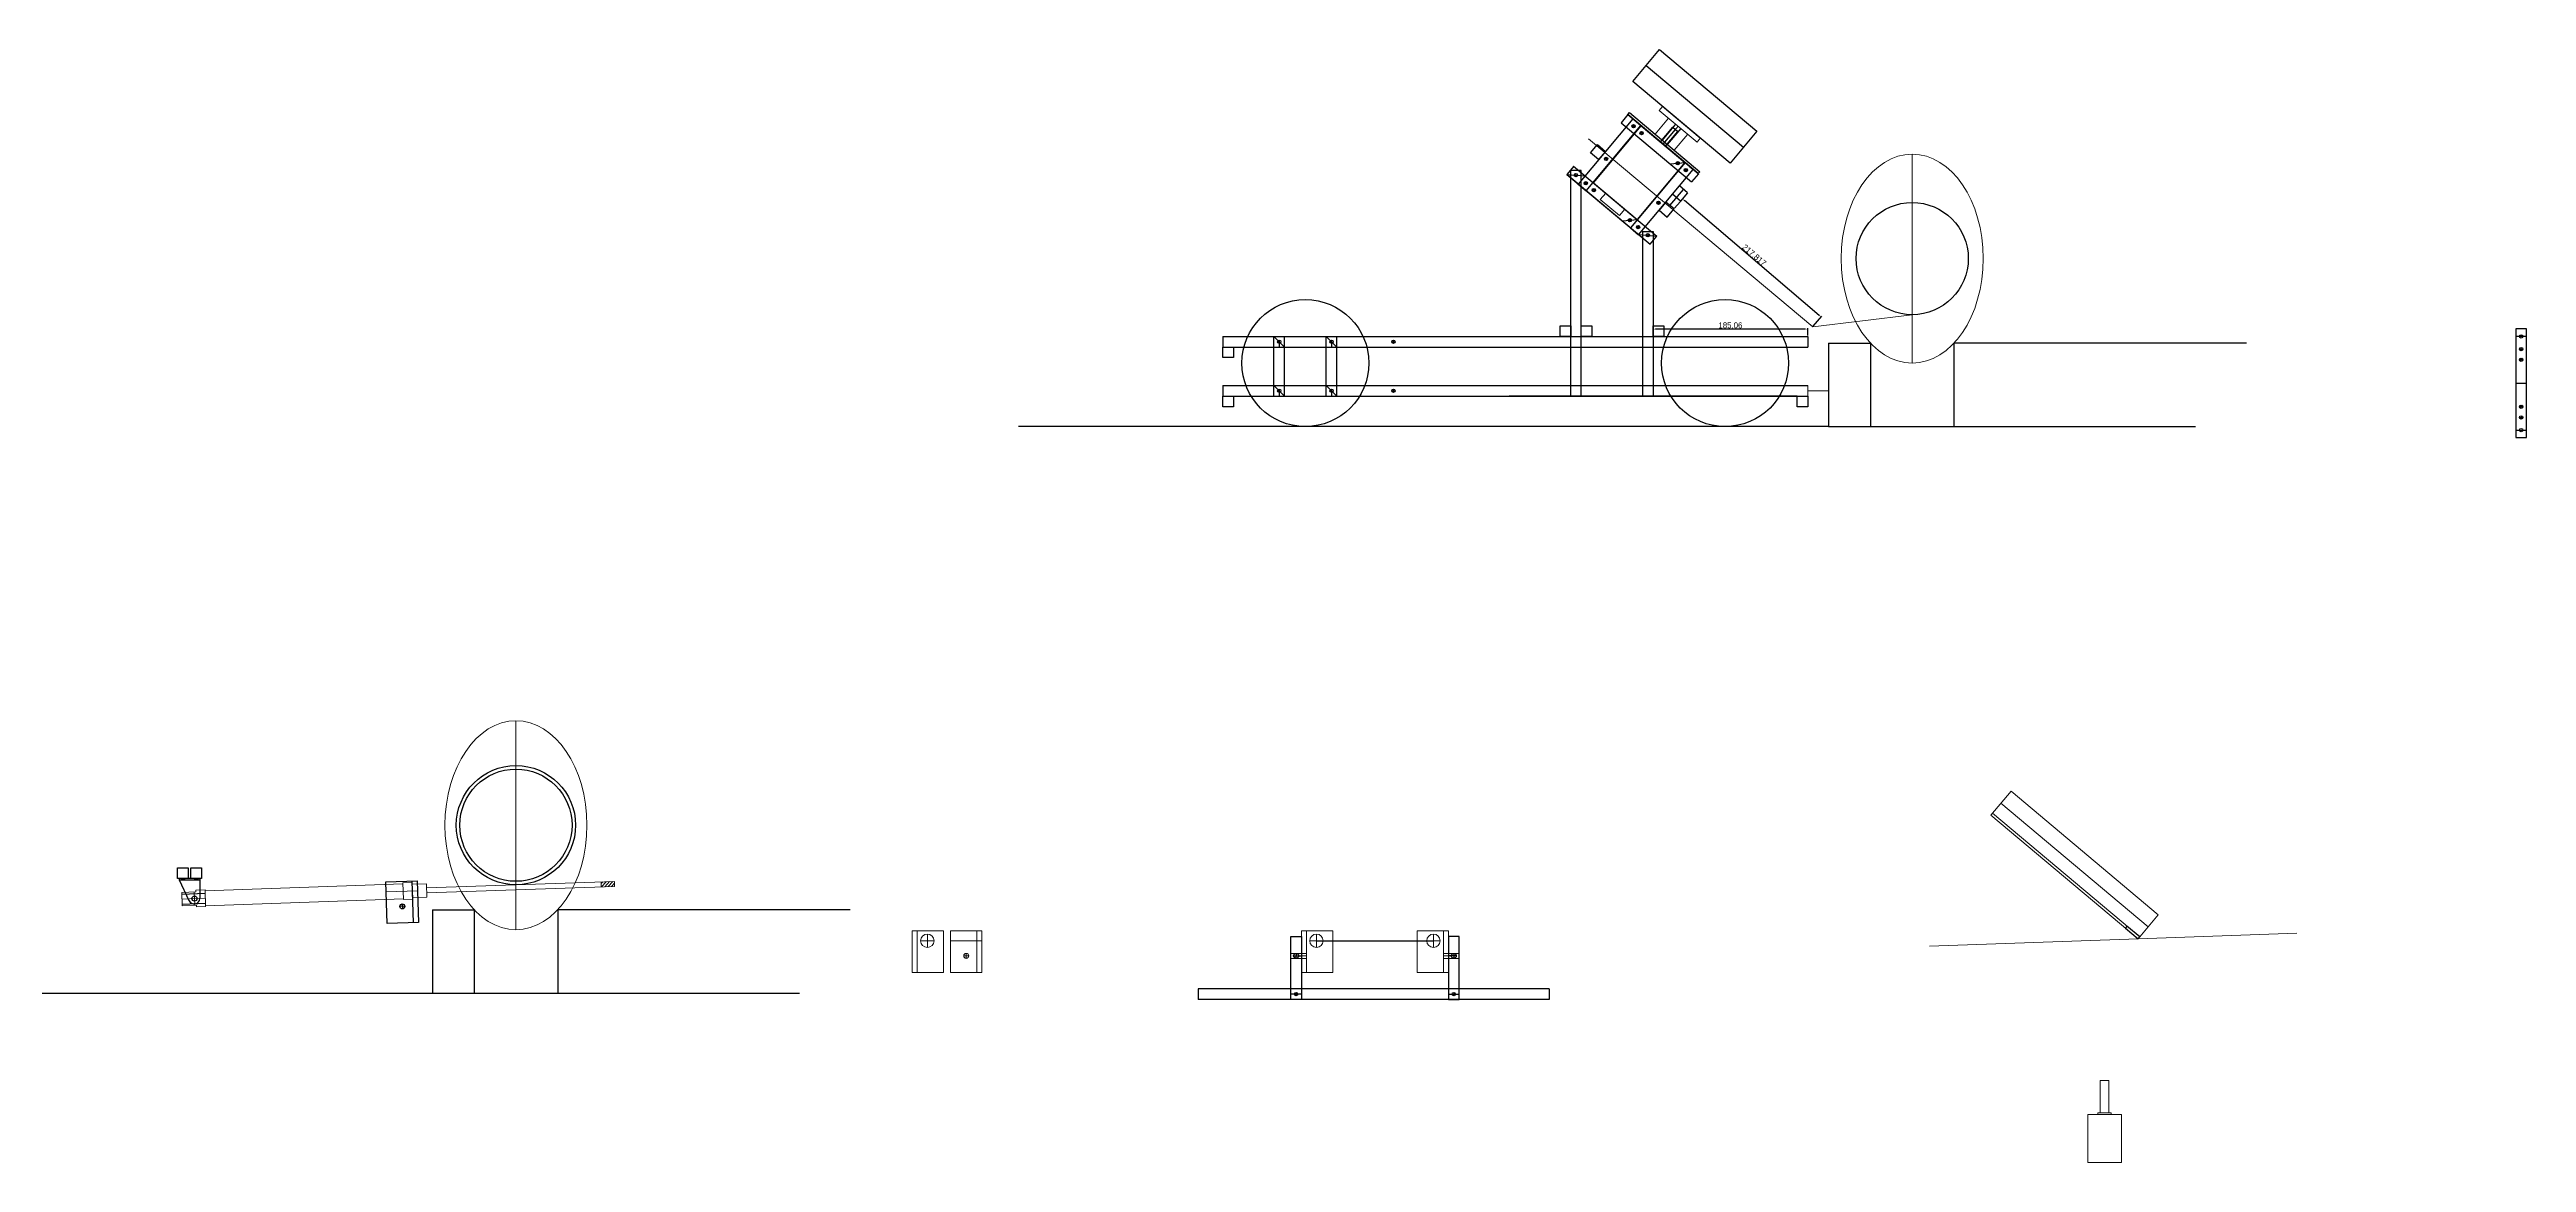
# Model space of a CAD drawing. Header units: millimetres. Extents: x -15418 to 43885, y -27590 to 23052.
# Drawn here: x 35011 to 37975, y -5774 to -4443 of the extents above; entities that cross this region are included whole.
import ezdxf

# ---------------------------------------------------------------- set-up
doc = ezdxf.new("R2010")
doc.units = ezdxf.units.MM
doc.header["$LTSCALE"] = 0.5
doc.layers.get('0').update_dxf_attribs({"lineweight": 5})
doc.layers.get('Defpoints').update_dxf_attribs({"color": 4})
for name, color, linetype in [('Layer1', 1, 'Continuous'), ('Layer2', 2, 'Continuous'), ('Layer3', 9, 'Continuous'), ('Layer4', 6, 'Continuous')]:
    doc.layers.add(name, color=color, linetype=linetype)
doc.layers.add('Layer5', color=51, linetype='Continuous', lineweight=5)
doc.layers.add('Layer9', color=3, linetype='Continuous', lineweight=5)
doc.dimstyles.new('ISO-25', dxfattribs={"dimtxt": 7, "dimasz": 3, "dimexe": 1, "dimexo": 1, "dimgap": 1, "dimtad": 1, "dimtoh": 1, "dimdec": 3, "dimdsep": 46, "dimtxsty": 'Standard', "dimcen": 2.5, "dimadec": 0, "dimazin": 0, "dimtfac": 1, "dimtdec": 3, "dimtmove": 0, "dimatfit": 3, "dimfxl": 1, "dimarcsym": 1})

# ---------------------------------------------------------------- blocks, each defined once
blk = doc.blocks.new('*D108')
at = {"layer": 'Defpoints', "color": 0, "transparency": 16777216}
for p in [(36929.9, -4777.1), (36929.9, -4785.9), (37114.9, -4785.9)]:
    blk.add_point(p, dxfattribs=at)
at = {"layer": 'Layer9', "color": 0, "lineweight": -2, "transparency": 16777216}
for p, q in [((36929.9, -4784.9), (36929.9, -4776.1)), ((37111.9, -4777.1), (36932.9, -4777.1)), ((37114.9, -4784.9), (37114.9, -4776.1))]:
    blk.add_line(p, q, dxfattribs=at)
at = {"layer": 'Layer9', "color": 0, "transparency": 16777216}
for points in [[(36932.9, -4776.6), (36932.9, -4777.6), (36929.9, -4777.1)], [(37111.9, -4776.6), (37111.9, -4777.6), (37114.9, -4777.1)]]:
    blk.add_solid(points, dxfattribs=at)
at = {"layer": 'Layer9', "color": 0, "transparency": 16777216, "insert": (37022.4, -4772.6), "char_height": 7, "attachment_point": 5}
blk.add_mtext('185.06', dxfattribs=at)
blk = doc.blocks.new('*D110')
at = {"layer": 'Defpoints', "color": 0, "transparency": 16777216}
for p in [(36965, -4621.4), (36954.9, -4633.3), (37120.8, -4774.5)]:
    blk.add_point(p, dxfattribs=at)
at = {"layer": 'Layer9', "color": 0, "lineweight": -2, "transparency": 16777216}
for p, q in [((36955.6, -4632.6), (36965.7, -4620.7)), ((37128.6, -4760.7), (36967.3, -4623.4)), ((37121.5, -4773.7), (37131.6, -4761.8))]:
    blk.add_line(p, q, dxfattribs=at)
at = {"layer": 'Layer9', "color": 0, "transparency": 16777216}
for points in [[(36967.6, -4623), (36967, -4623.8), (36965, -4621.4)], [(37129, -4760.3), (37128.3, -4761), (37130.9, -4762.6)]]:
    blk.add_solid(points, dxfattribs=at)
at = {"layer": 'Layer9', "color": 0, "transparency": 16777216, "insert": (37050.9, -4688.6), "char_height": 7, "attachment_point": 5, "rotation": 319.604}
blk.add_mtext('217.817', dxfattribs=at)

msp = doc.modelspace()

# ---------------------------------------------------------------- hatches: boundary and pattern name
at = {"layer": 'Layer1', "true_color": 0xf8d731, "transparency": 33554661}
h = msp.add_hatch(dxfattribs=at)
h.set_pattern_fill('ANSI31', color=40, scale=0.52)
h.set_pattern_definition([(45, (10740.9975, -20088.0658), (-1.1674333, 1.1674333), [])])
h.paths.add_polyline_path([(35168.5829, -5434.5269), (35168.5829, -5436.0269), (35172.5829, -5436.0269), (35172.5829, -5434.5269)])
h.paths.add_polyline_path([(35188.6629, -5436.0269), (35188.6629, -5434.5269), (35184.6629, -5434.5269), (35184.6629, -5436.0269)])
at = {"layer": 'Layer9', "true_color": 0xf8d731, "transparency": 33554661}
h = msp.add_hatch(dxfattribs=at)
h.set_pattern_fill('ANSI31', color=40, scale=0.9, angle=2)
h.set_pattern_definition([(47, (4333.145, 3975.2038), (-2.0898432, 1.94881031), [])])
h.paths.add_polyline_path([(35687.0918, -5438.0943), (35671.1015, -5438.6527), (35671.3109, -5444.649), (35687.3012, -5444.0906)])

# ---------------------------------------------------------------- linework, layer by layer
at = {"transparency": 33554661}
for p, q in [((36915.7765, -4533.9034), (36858.5684, -4602.0813)), ((36948.3294, -4524.6671), (36932.2597, -4543.8182)), ((36937.2217, -4515.3467), (36941.0785, -4510.7504)), ((36982.4184, -4553.2711), (36937.2217, -4515.3467)), ((36941.0785, -4510.7504), (36986.2751, -4548.6749)), ((36959.8201, -4534.3089), (36943.7504, -4553.46)), ((36955.241, -4563.1018), (36932.2597, -4543.8182)), ((36971.3107, -4543.9507), (36955.241, -4563.1018)), ((36986.2751, -4548.6749), (36982.4184, -4553.2711)), ((36910.6594, -4645.7909), (36967.8675, -4577.6129)), ((36858.5684, -4602.0813), (36910.6594, -4645.7909)), ((36873.1232, -4614.2943), (36866.6632, -4621.993)), ((36866.6632, -4621.993), (36889.6446, -4641.2767)), ((36896.1046, -4633.5779), (36873.1232, -4614.2943)), ((36889.6446, -4641.2767), (36896.1046, -4633.5779))]:
    msp.add_line(p, q, dxfattribs=at)
at = {"layer": 'Defpoints', "transparency": 33554661}
for p, q in [((36496.3183, -5504.1969), (36509.0183, -5504.1969)), ((36496.3183, -5579.3317), (36496.3183, -5504.1969)), ((36509.0183, -5504.1969), (36509.0183, -5579.3317)), ((36527.0183, -5509.1969), (36667.0183, -5509.1969)), ((36685.0183, -5504.1969), (36685.0183, -5579.3317)), ((36697.7183, -5504.1969), (36685.0183, -5504.1969)), ((36697.7183, -5579.3317), (36697.7183, -5504.1969)), ((36502.6683, -5527.1969), (36509.0183, -5527.1969)), ((36691.3683, -5527.1969), (36685.0183, -5527.1969)), ((36502.6683, -5570.9817), (36502.6683, -5574.9817)), ((36691.3683, -5570.9817), (36691.3683, -5574.9817)), ((36509.0183, -5572.9817), (36496.3183, -5572.9817)), ((36509.0183, -5579.3317), (36496.3183, -5579.3317)), ((36685.0183, -5572.9817), (36697.7183, -5572.9817)), ((36685.0183, -5579.3317), (36697.7183, -5579.3317))]:
    msp.add_line(p, q, dxfattribs=at)
for centre in [(36502.6683, -5572.9817), (36691.3683, -5572.9817)]:
    msp.add_circle(centre, 2, dxfattribs=at)
at = {"layer": 'Layer1', "transparency": 33554661}
for p, q in [((36905.4574, -4480.8608), (36937.5968, -4442.5586)), ((36937.5968, -4442.5586), (37054.0355, -4540.2623)), ((36921.5271, -4461.7097), (37037.9658, -4559.4134)), ((37021.8962, -4578.5645), (36905.4574, -4480.8608)), ((36905.6647, -4525.4186), (36840.1004, -4603.5551)), ((36849.8291, -4611.7185), (36915.3935, -4533.582)), ((36899.6896, -4520.4048), (36891.5262, -4530.1336)), ((36891.5262, -4530.1336), (36975.791, -4600.8402)), ((36899.6896, -4520.4048), (36901.6179, -4518.1067)), ((36983.9544, -4591.1115), (36899.6896, -4520.4048)), ((36899.6896, -4520.4048), (36983.9544, -4591.1115)), ((36910.1078, -4529.1467), (36900.379, -4520.9833)), ((36901.6179, -4518.1067), (36985.8828, -4588.8133)), ((36908.4398, -4534.1904), (36904.455, -4534.539)), ((36907.9795, -4535.6502), (36904.9153, -4533.0791)), ((36905.1618, -4535.8968), (36907.733, -4532.8326)), ((36915.3935, -4533.582), (36905.6647, -4525.4186)), ((36906.6217, -4536.3571), (36906.2731, -4532.3723)), ((36910.1078, -4529.1467), (36919.8365, -4537.3102)), ((36915.7765, -4533.9034), (36967.8675, -4577.6129)), ((36854.9904, -4566.0522), (36863.1538, -4556.3234)), ((36863.1538, -4556.3234), (36872.8825, -4564.4868)), ((36918.1685, -4542.3538), (36914.1838, -4542.7024)), ((36916.0018, -4540.5357), (36916.3505, -4544.5205)), ((36938.7578, -4553.187), (36953.5419, -4535.568)), ((36938.7578, -4553.187), (36944.8862, -4558.3293)), ((36941.822, -4555.7582), (36956.6061, -4538.1391)), ((36944.8862, -4558.3293), (36959.6703, -4540.7103)), ((36953.5419, -4535.568), (36959.6703, -4540.7103)), ((37054.0355, -4540.2623), (37021.8962, -4578.5645)), ((36826.6576, -4591.8837), (36926.2434, -4675.4461)), ((36834.9339, -4582.2497), (36826.7705, -4591.9784)), ((36826.7705, -4591.9784), (36926.2434, -4675.4461)), ((36826.7705, -4591.9784), (36848.4566, -4593.5965)), ((36831.2673, -4857.3267), (36831.2673, -4587.3267)), ((36843.9673, -4587.3267), (36831.2673, -4587.3267)), ((36834.821, -4582.1549), (36934.4068, -4665.7173)), ((36837.6136, -4590.7875), (36837.6136, -4594.7875)), ((36843.9673, -4857.3267), (36843.9673, -4587.3267)), ((36864.7191, -4574.2156), (36854.9904, -4566.0522)), ((36872.8825, -4564.4868), (36864.7191, -4574.2156)), ((36872.1331, -4572.1474), (36875.1973, -4574.7185)), ((36874.9508, -4571.9008), (36872.3796, -4574.965)), ((36968.2505, -4577.9343), (36902.6862, -4656.0709)), ((36912.415, -4664.2343), (36977.9793, -4586.0977)), ((36950.3584, -4579.4997), (36968.2505, -4577.9343)), ((36961.2968, -4578.5427), (36957.3121, -4578.8913)), ((36959.1301, -4576.7246), (36959.4788, -4580.7094)), ((36973.5362, -4582.3696), (36963.8075, -4574.2062)), ((36971.0256, -4586.7061), (36967.0408, -4587.0547)), ((36967.5011, -4585.5948), (36970.5653, -4588.166)), ((36967.7476, -4588.4125), (36970.3188, -4585.3483)), ((36977.9793, -4586.0977), (36968.2505, -4577.9343)), ((36969.2075, -4588.8728), (36968.8589, -4584.888)), ((36973.5362, -4582.3696), (36983.265, -4590.533)), ((36984.0547, -4591.1956), (36975.8913, -4600.9244)), ((36985.8828, -4588.8133), (36983.9544, -4591.1115)), ((36840.1004, -4603.5551), (36849.8291, -4611.7185)), ((36847.2469, -4602.7169), (36851.2317, -4602.3683)), ((36850.7714, -4603.8282), (36847.7072, -4601.257)), ((36847.9537, -4604.0747), (36850.5249, -4601.0105)), ((36849.065, -4600.5502), (36849.4136, -4604.535)), ((36860.9604, -4610.5317), (36856.9757, -4610.8803)), ((36858.7937, -4608.7136), (36859.1424, -4612.6984)), ((36950.0615, -4629.2477), (36966.1312, -4610.0966)), ((36953.1034, -4615.7437), (36961.2668, -4606.0149)), ((36962.8322, -4623.9071), (36953.1034, -4615.7437)), ((36971.1751, -4613.9643), (36961.4464, -4605.8009)), ((36970.9956, -4614.1783), (36962.8322, -4623.9071)), ((36893.1503, -4647.6776), (36911.0424, -4646.1123)), ((36904.0887, -4646.7207), (36900.104, -4647.0693)), ((36901.922, -4644.9026), (36902.2707, -4648.8874)), ((36911.6508, -4653.066), (36911.9994, -4657.0508)), ((36934.719, -4624.6631), (36937.7831, -4627.2343)), ((36937.5366, -4624.4166), (36934.9655, -4627.4808)), ((36945.1971, -4625.166), (36937.0337, -4634.8948)), ((36937.0337, -4634.8948), (36946.7625, -4643.0582)), ((36954.9259, -4633.3294), (36945.1971, -4625.166)), ((36946.7625, -4643.0582), (36954.9259, -4633.3294)), ((36902.6862, -4656.0709), (36912.415, -4664.2343)), ((36909.8327, -4655.2327), (36913.8175, -4654.8841)), ((36910.293, -4653.7728), (36913.3572, -4656.3439)), ((36910.5395, -4656.5905), (36913.1107, -4653.5263)), ((36912.6078, -4664.0045), (36934.4068, -4665.7173)), ((36917.1573, -4660.3374), (36917.1573, -4857.3267)), ((36917.1573, -4660.3374), (36929.8573, -4660.3374)), ((36923.5073, -4662.8609), (36923.5073, -4666.8609)), ((36926.2434, -4675.4461), (36934.4068, -4665.7173)), ((36929.8573, -4660.3374), (36929.8573, -4857.3267)), ((36414.9173, -4798.5767), (36427.6173, -4798.5767)), ((36414.9173, -4811.2767), (36414.9173, -4798.5767)), ((36427.6173, -4798.5767), (36427.6173, -4811.2767)), ((36476.1173, -4857.3267), (36476.1173, -4785.8767)), ((36476.1173, -4785.8767), (36488.8173, -4785.8767)), ((36476.1173, -4798.5767), (36488.8173, -4798.5767)), ((36482.4673, -4790.2267), (36482.4673, -4798.5767)), ((36482.4673, -4790.2267), (36482.4673, -4798.5767)), ((36488.8173, -4857.3267), (36488.8173, -4785.8767)), ((36538.8173, -4857.3267), (36538.8173, -4785.8767)), ((36538.8173, -4785.8767), (36551.5173, -4785.8767)), ((36538.8173, -4798.5767), (36551.5173, -4798.5767)), ((36545.1673, -4790.2267), (36545.1673, -4798.5767)), ((36545.1673, -4790.2267), (36545.1673, -4798.5767)), ((36551.5173, -4857.3267), (36551.5173, -4785.8767)), ((36612.7173, -4785.8767), (36625.4173, -4785.8767)), ((36612.7173, -4798.5767), (36625.4173, -4798.5767)), ((36617.0673, -4792.2267), (36621.0673, -4792.2267)), ((36619.0673, -4794.2267), (36619.0673, -4790.2267)), ((36818.5673, -4773.1767), (36831.2673, -4773.1767)), ((36818.5673, -4785.8767), (36818.5673, -4773.1767)), ((36831.2673, -4785.8767), (36818.5673, -4785.8767)), ((36831.2673, -4773.1767), (36831.2673, -4785.8767)), ((36843.9673, -4773.1767), (36856.6673, -4773.1767)), ((36843.9673, -4785.8767), (36843.9673, -4773.1767)), ((36856.6673, -4785.8767), (36843.9673, -4785.8767)), ((36856.6673, -4773.1767), (36856.6673, -4785.8767)), ((36929.8573, -4773.1767), (36942.5573, -4773.1767)), ((36929.8573, -4785.8767), (36929.8573, -4773.1767)), ((36942.5573, -4785.8767), (36929.8573, -4785.8767)), ((36942.5573, -4773.1767), (36942.5573, -4785.8767)), ((37139.9173, -4793.8267), (37139.9173, -4893.8267)), ((37139.9173, -4793.8267), (37189.9173, -4793.8267)), ((37189.9173, -4793.8267), (37189.9173, -4893.8267)), ((37639.9173, -4793.8267), (37289.9173, -4793.8267)), ((37289.9173, -4793.8267), (37289.9173, -4893.8267)), ((37962.211, -4776.9133), (37962.211, -4906.9133)), ((37974.911, -4776.9133), (37962.211, -4776.9133)), ((37974.911, -4785.8133), (37962.211, -4785.8133)), ((37966.561, -4801.057), (37970.561, -4801.057)), ((37968.561, -4803.057), (37968.561, -4799.057)), ((37974.911, -4906.9133), (37974.911, -4776.9133)), ((36427.6173, -4811.2767), (36414.9173, -4811.2767)), ((37969.9752, -4815.1775), (37967.1468, -4812.3491)), ((37969.9752, -4812.3491), (37967.1468, -4815.1775)), ((36414.9173, -4857.3267), (36427.6173, -4857.3267)), ((36414.9173, -4870.0267), (36414.9173, -4857.3267)), ((36427.6173, -4857.3267), (36427.6173, -4870.0267)), ((36476.1173, -4857.3267), (36488.8173, -4857.3267)), ((36482.4673, -4848.9767), (36482.4673, -4857.3267)), ((36538.8173, -4857.3267), (36551.5173, -4857.3267)), ((36545.1673, -4848.9767), (36545.1673, -4857.3267)), ((36612.7173, -4844.6267), (36625.4173, -4844.6267)), ((36612.7173, -4857.3267), (36625.4173, -4857.3267)), ((36617.0673, -4850.9767), (36621.0673, -4850.9767)), ((36619.0673, -4852.9767), (36619.0673, -4848.9767)), ((36643.1117, -4857.3267), (36655.8117, -4857.3267)), ((37102.2173, -4857.3267), (36757.4973, -4857.3267)), ((37102.2173, -4857.3267), (37114.9173, -4857.3267)), ((37102.2173, -4870.0267), (37102.2173, -4857.3267)), ((37114.9173, -4857.3267), (37114.9173, -4870.0267)), ((37962.211, -4841.9133), (37974.911, -4841.9133)), ((36427.6173, -4870.0267), (36414.9173, -4870.0267)), ((37114.9173, -4870.0267), (37102.2173, -4870.0267)), ((37966.561, -4882.757), (37970.561, -4882.757)), ((37969.9752, -4868.6491), (37967.1468, -4871.4775)), ((37969.9752, -4871.4775), (37967.1468, -4868.6491)), ((37968.561, -4880.757), (37968.561, -4884.757)), ((37139.9173, -4893.8267), (36170.7232, -4893.8267)), ((37139.9173, -4893.8267), (37579.092, -4893.8267)), ((37962.211, -4898.0133), (37974.911, -4898.0133)), ((37962.211, -4906.9133), (37974.911, -4906.9133)), ((35164.2329, -5421.8269), (35176.9329, -5421.8269)), ((35164.2329, -5434.5269), (35164.2329, -5421.8269)), ((35176.9329, -5421.8269), (35176.9329, -5434.5269)), ((35180.3129, -5421.8269), (35193.0129, -5421.8269)), ((35180.3129, -5434.5269), (35180.3129, -5421.8269)), ((35193.0129, -5421.8269), (35193.0129, -5434.5269)), ((35176.9329, -5434.5269), (35164.2329, -5434.5269)), ((35191.1229, -5434.5269), (35166.1229, -5434.5269)), ((35166.1229, -5434.5269), (35166.1229, -5436.0269)), ((35166.1229, -5436.0269), (35177.9416, -5460.9839)), ((35166.1229, -5436.0269), (35191.1229, -5436.0269)), ((35168.5829, -5434.5269), (35168.5829, -5436.0269)), ((35172.5829, -5434.5269), (35168.5829, -5434.5269)), ((35170.5829, -5434.5269), (35170.5829, -5436.0269)), ((35172.5829, -5434.5269), (35172.5829, -5436.0269)), ((35193.0129, -5434.5269), (35180.3129, -5434.5269)), ((35184.6629, -5434.5269), (35184.6629, -5436.0269)), ((35188.6629, -5434.5269), (35184.6629, -5434.5269)), ((35188.6629, -5434.5269), (35188.6629, -5436.0269)), ((35191.1229, -5434.5269), (35191.1229, -5458.6469)), ((35413.4443, -5438.6448), (35450.9214, -5437.3361)), ((35415.1893, -5488.6143), (35413.4443, -5438.6448)), ((35446.6701, -5487.515), (35444.9251, -5437.5455)), ((35450.9214, -5437.3361), (35452.6664, -5487.3056)), ((35184.5029, -5464.9469), (35183.9229, -5464.9469)), ((35436.228, -5467.8675), (35430.2317, -5468.0769)), ((35433.1251, -5464.974), (35433.3345, -5470.9703)), ((35469.2024, -5471.9433), (35469.2024, -5571.9433)), ((35469.2024, -5471.9433), (35519.2024, -5471.9433)), ((35519.2024, -5471.9433), (35519.2024, -5571.9433)), ((35969.2024, -5471.9433), (35619.2024, -5471.9433)), ((35619.2024, -5471.9433), (35619.2024, -5571.9433)), ((35452.6664, -5487.3056), (35415.1893, -5488.6143)), ((37496.9019, -5491.5791), (37494.9735, -5493.8772)), ((37494.9735, -5493.8772), (37510.2944, -5506.733)), ((37512.2228, -5504.4348), (37496.9019, -5491.5791)), ((37510.2944, -5506.733), (37512.2228, -5504.4348)), ((36499.6701, -5527.0922), (36505.6665, -5527.3016)), ((36502.773, -5524.1987), (36502.5636, -5530.1951)), ((36694.3665, -5527.0922), (36688.3701, -5527.3016)), ((36691.2636, -5524.1987), (36691.473, -5530.1951)), ((36805.5183, -5566.6317), (36385.5183, -5566.6317)), ((36385.5183, -5566.6317), (36385.5183, -5579.3317)), ((36805.5183, -5566.6317), (36805.5183, -5579.3317)), ((34745.2935, -5571.943), (35701.3161, -5571.943)), ((35469.2024, -5571.9433), (35908.3771, -5571.9433)), ((36805.5183, -5579.3317), (36385.5183, -5579.3317))]:
    msp.add_line(p, q, dxfattribs=at)
for centre, radius in [((36906.4474, -4534.3647), 2), ((36906.4474, -4534.3647), 2), ((36916.1761, -4542.5281), 2), ((36837.6136, -4592.7875), 2), ((36873.6652, -4573.4329), 2), ((36959.3044, -4578.717), 2), ((36969.0332, -4586.8804), 2), ((36969.0332, -4586.8804), 2), ((36849.2393, -4602.5426), 2), ((36849.2393, -4602.5426), 2), ((36858.9681, -4610.706), 2), ((36902.0964, -4646.895), 2), ((36911.8251, -4655.0584), 2), ((36911.8251, -4655.0584), 2), ((36936.251, -4625.9487), 2), ((37239.9173, -4692.7404), 67.1245), ((36923.5073, -4664.8609), 2), ((36619.0673, -4792.2267), 2), ((37968.561, -4785.8133), 2), ((37968.561, -4801.057), 2), ((37968.561, -4813.7633), 2), ((36619.0673, -4850.9767), 2), ((37968.561, -4870.0633), 2), ((37968.561, -4882.757), 2), ((37968.561, -4898.0133), 2), ((35569.2024, -5370.8571), 71.354), ((35569.2024, -5370.8571), 67.1245), ((35184.5029, -5458.6469), 3), ((35433.2298, -5467.9722), 3), ((36502.6683, -5527.1969), 3), ((36691.3683, -5527.1969), 3)]:
    msp.add_circle(centre, radius, dxfattribs=at)
msp.add_arc((35184.2129, -5458.0141), 6.9389, 205.3405781, 354.7671247, dxfattribs=at)
at = {"layer": 'Layer2', "transparency": 33554661}
for p, q in [((36956.7559, -4531.7378), (36940.6862, -4550.8889)), ((36962.8842, -4536.8801), (36946.8145, -4556.0312))]:
    msp.add_line(p, q, dxfattribs=at)
at = {"layer": 'Layer3', "transparency": 33554661}
for p, q in [((36414.9173, -4785.8767), (37114.9173, -4785.8767)), ((36414.9173, -4785.8767), (36414.9173, -4798.5767)), ((36414.9173, -4798.5767), (37114.9173, -4798.5767)), ((36476.1173, -4785.8767), (36488.8173, -4798.5767)), ((36476.1173, -4785.8767), (36488.8173, -4798.5767)), ((36538.8173, -4785.8767), (36551.5173, -4798.5767)), ((36538.8173, -4785.8767), (36551.5173, -4798.5767)), ((36538.8173, -4785.8767), (36551.5173, -4798.5767)), ((36538.8173, -4785.8767), (36551.5173, -4798.5767)), ((37114.9173, -4785.8767), (37114.9173, -4798.5767)), ((36414.9173, -4844.6267), (37114.9173, -4844.6267)), ((36414.9173, -4844.6267), (36414.9173, -4857.3267)), ((36414.9173, -4857.3267), (37114.9173, -4857.3267)), ((36476.1173, -4844.6267), (36488.8173, -4857.3267)), ((36538.8173, -4844.6267), (36551.5173, -4857.3267)), ((36538.8173, -4844.6267), (36551.5173, -4857.3267))]:
    msp.add_line(p, q, dxfattribs=at)
for centre, radius in [((36513.8173, -4817.8267), 76), ((37016.0173, -4817.8267), 76), ((36482.4673, -4792.2267), 2), ((36482.4673, -4792.2267), 2), ((36545.1673, -4792.2267), 2), ((36545.1673, -4792.2267), 2), ((36482.4673, -4850.9767), 2), ((36545.1673, -4850.9767), 2)]:
    msp.add_circle(centre, radius, dxfattribs=at)
at = {"layer": 'Layer4', "transparency": 33554661}
for p, q in [((35169.3026, -5453.1741), (35197.2856, -5452.1969)), ((35169.7214, -5465.1668), (35197.7044, -5464.1896))]:
    msp.add_line(p, q, dxfattribs=at)
at = {"layer": 'Layer5', "transparency": 33554661}
for p, q in [((37239.9173, -4817.7404), (37239.9173, -4567.7404)), ((35569.2024, -5495.8571), (35569.2024, -5245.8571)), ((37465.0181, -5715.172), (37465.0181, -5676.172)), ((37475.2181, -5715.172), (37475.2181, -5676.172)), ((37490.2081, -5717.172), (37450.0281, -5717.172)), ((37450.0281, -5717.172), (37450.0281, -5774.452)), ((37470.1181, -5715.172), (37462.0681, -5715.172)), ((37462.0681, -5715.172), (37462.0681, -5717.172)), ((37478.1681, -5715.172), (37470.1181, -5715.172)), ((37478.1681, -5717.172), (37478.1681, -5715.172)), ((37490.2081, -5774.452), (37490.2081, -5717.172)), ((37490.2081, -5774.452), (37450.0281, -5774.452))]:
    msp.add_line(p, q, dxfattribs=at)
for centre in [(37239.9173, -4692.7404), (35569.2024, -5370.8571)]:
    msp.add_ellipse(centre, major_axis=(0, -125), ratio=0.68, dxfattribs=at)
at = {"layer": 'Layer9', "transparency": 33554661}
for p, q in [((37120.8118, -4774.4893), (36852.6962, -4549.5136)), ((37239.9173, -4759.865), (37120.8118, -4774.4893)), ((37114.9173, -4857.3267), (37114.9173, -4844.6267)), ((37114.9173, -4850.9767), (37139.9173, -4850.9767)), ((37358.2087, -5330.1652), (37334.1042, -5358.8918)), ((37534.399, -5478.0063), (37358.2087, -5330.1652)), ((37334.1042, -5358.8918), (37510.2944, -5506.733)), ((37336.0326, -5356.5937), (37512.2228, -5504.4348)), ((37522.3467, -5492.3696), (37346.1565, -5344.5285)), ((35186.2225, -5450.582), (35169.2328, -5451.1753)), ((35169.7912, -5467.1655), (35169.2328, -5451.1753)), ((35184.7821, -5466.642), (35184.2237, -5450.6518)), ((35186.1527, -5448.5832), (35197.146, -5448.1993)), ((35186.2225, -5450.582), (35186.1527, -5448.5832)), ((35197.844, -5468.1871), (35197.146, -5448.1993)), ((35197.1809, -5449.1987), (35434.0365, -5440.9275)), ((35451.3402, -5449.3288), (35413.8631, -5450.6375)), ((35434.0016, -5439.9281), (35444.9949, -5439.5442)), ((35434.0016, -5439.9281), (35434.6996, -5459.916)), ((35444.9949, -5439.5442), (35445.6929, -5459.5321)), ((35445.0647, -5441.543), (35462.0543, -5440.9497)), ((35462.0543, -5440.9497), (35462.6127, -5456.94)), ((35462.2288, -5445.9467), (35687.0918, -5438.0943)), ((35462.4382, -5451.943), (35687.3012, -5444.0906)), ((35671.1015, -5438.6527), (35671.3109, -5444.649)), ((35687.0918, -5438.0943), (35687.3012, -5444.0906)), ((35687.0918, -5438.0943), (35687.3012, -5444.0906)), ((35169.512, -5459.1704), (35197.495, -5458.1932)), ((35186.7809, -5466.5722), (35169.7912, -5467.1655)), ((35186.8507, -5468.571), (35186.7809, -5466.5722)), ((35197.844, -5468.1871), (35186.8507, -5468.571)), ((35434.6647, -5458.9166), (35197.8091, -5467.1877)), ((35434.6996, -5459.916), (35445.6929, -5459.5321)), ((35445.6231, -5457.5333), (35462.6127, -5456.94)), ((37510.2944, -5506.733), (37534.399, -5478.0063)), ((36043.4737, -5497.1969), (36080.9737, -5497.1969)), ((36043.4737, -5547.1969), (36043.4737, -5497.1969)), ((36049.4737, -5547.1969), (36049.4737, -5497.1969)), ((36069.4737, -5509.1969), (36053.4737, -5509.1969)), ((36061.4737, -5501.1969), (36061.4737, -5517.1969)), ((36080.9737, -5497.1969), (36080.9737, -5547.1969)), ((36089.3211, -5497.1969), (36126.8211, -5497.1969)), ((36089.3211, -5547.1969), (36089.3211, -5497.1969)), ((36126.8211, -5509.1969), (36089.3211, -5509.1969)), ((36120.8211, -5547.1969), (36120.8211, -5497.1969)), ((36126.8211, -5497.1969), (36126.8211, -5547.1969)), ((36509.0183, -5497.1969), (36546.5183, -5497.1969)), ((36509.0183, -5547.1969), (36509.0183, -5497.1969)), ((36515.0183, -5547.1969), (36515.0183, -5497.1969)), ((36535.0183, -5509.1969), (36519.0183, -5509.1969)), ((36527.0183, -5501.1969), (36527.0183, -5517.1969)), ((36546.5183, -5497.1969), (36546.5183, -5547.1969)), ((36685.0183, -5497.1969), (36647.5183, -5497.1969)), ((36647.5183, -5497.1969), (36647.5183, -5547.1969)), ((36659.0183, -5509.1969), (36675.0183, -5509.1969)), ((36667.0183, -5501.1969), (36667.0183, -5517.1969)), ((36679.0183, -5547.1969), (36679.0183, -5497.1969)), ((36685.0183, -5547.1969), (36685.0183, -5497.1969)), ((37510.2944, -5506.733), (37260.4467, -5515.4578)), ((37510.2944, -5506.733), (37700.1787, -5500.1021)), ((36111.0711, -5527.1969), (36105.0711, -5527.1969)), ((36108.0711, -5524.1969), (36108.0711, -5530.1969)), ((36515.0183, -5524.1969), (36496.3183, -5524.1969)), ((36515.0183, -5530.1969), (36496.3183, -5530.1969)), ((36515.0183, -5527.1969), (36509.0183, -5527.1969)), ((36679.0183, -5524.1969), (36697.7183, -5524.1969)), ((36679.0183, -5527.1969), (36685.0183, -5527.1969)), ((36679.0183, -5530.1969), (36697.7183, -5530.1969)), ((36080.9737, -5547.1969), (36043.4737, -5547.1969)), ((36126.8211, -5547.1969), (36089.3211, -5547.1969)), ((36546.5183, -5547.1969), (36509.0183, -5547.1969)), ((36647.5183, -5547.1969), (36685.0183, -5547.1969)), ((37465.0181, -5676.172), (37475.2181, -5676.172))]:
    msp.add_line(p, q, dxfattribs=at)
for centre, radius in [((35184.5029, -5458.6469), 3), ((36061.4737, -5509.1969), 8), ((36527.0183, -5509.1969), 8), ((36667.0183, -5509.1969), 8), ((36108.0711, -5527.1969), 3)]:
    msp.add_circle(centre, radius, dxfattribs=at)

# ---------------------------------------------------------------- dimensions: what is measured, and where the dimension line sits
dim = msp.add_aligned_dim(p1=(37120.8118, -4774.4893), p2=(36954.9259, -4633.3294), distance=-15.6076, dimstyle='ISO-25', dxfattribs=at)
dim.commit()
dim.dimension.update_dxf_attribs({"geometry": '*D110', "text_midpoint": (37050.8999, -4688.5957)})
dim = msp.add_linear_dim(base=(36929.8573, -4777.0617), p1=(37114.9173, -4785.8767), p2=(36929.8573, -4785.8767), dimstyle='ISO-25', dxfattribs=at)
dim.commit()
dim.dimension.update_dxf_attribs({"geometry": '*D108', "text_midpoint": (37022.3873, -4772.5617)})

doc.saveas('drawing.dxf')
